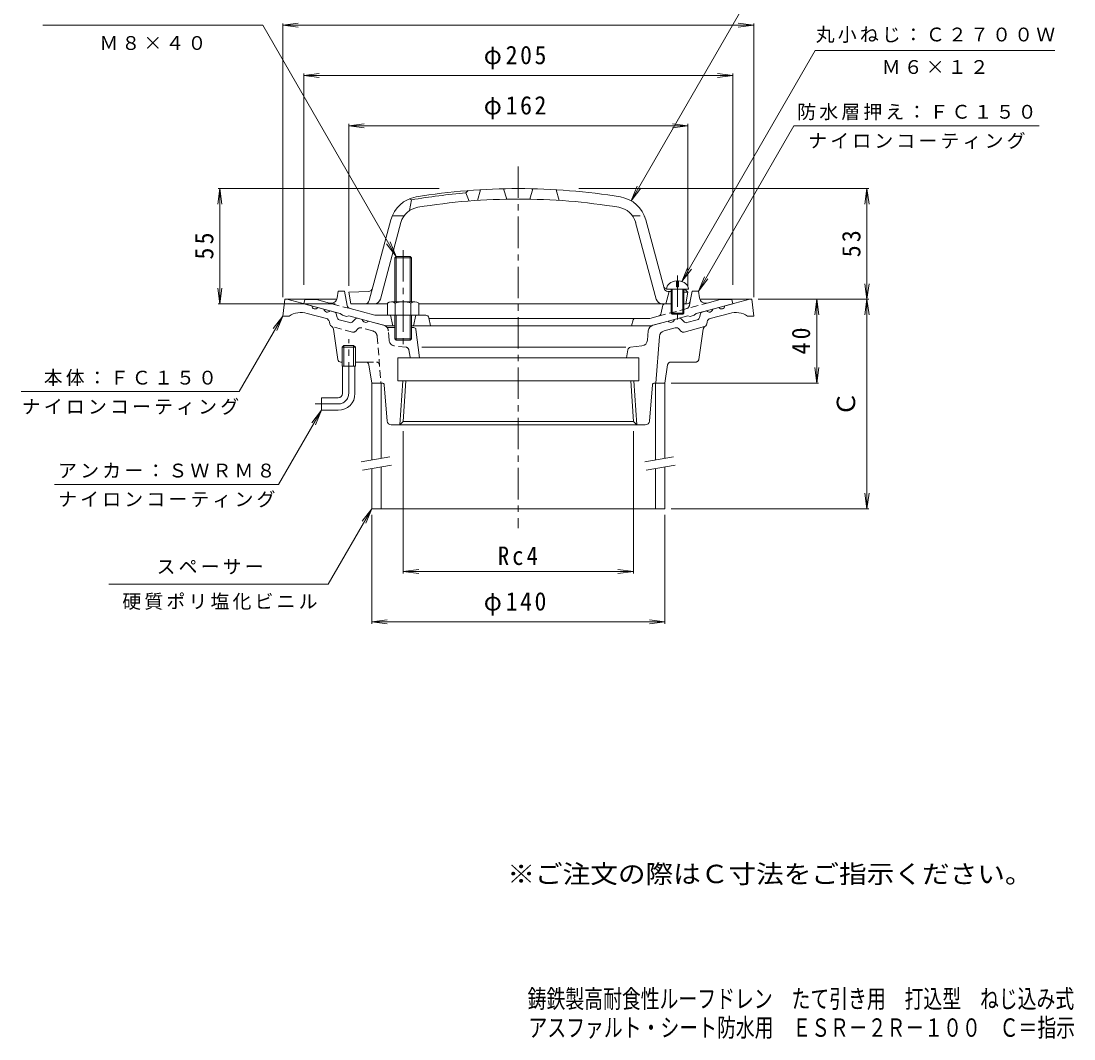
# Model space of a CAD drawing. Units: millimetres, scale not verified. Extents: x -280 to 222, y -346 to 388.
# Drawn here: x -280 to 222, y -346 to 140 of the extents above; entities that cross this region are included whole.
import ezdxf
from ezdxf.enums import TextEntityAlignment as Align

# ---------------------------------------------------------------- set-up
doc = ezdxf.new("R2010")
doc.units = ezdxf.units.MM
doc.header["$LTSCALE"] = 3
for name, pattern in [('CHAIN1', [8, 5, -1, 1, -1]), ('DASHED1', [1.8, 1.2, -0.6]), ('DOUBLE_CHAIN1', [8.8, 5, -1, 0.6, -0.6, 0.6, -1])]:
    doc.linetypes.add(name, pattern=pattern)
for name, color, linetype, lineweight in [('0-0', 3, 'Continuous', 9), ('0-1', 2, 'Continuous', 9), ('0-2', 6, 'Continuous', 5), ('0-3', 4, 'Continuous', 9), ('0-4', 7, 'Continuous', 9), ('0-5', 7, 'Continuous', 9)]:
    doc.layers.add(name, color=color, linetype=linetype, lineweight=lineweight)
doc.layers.add('F-4', color=2, linetype='Continuous')
doc.layers.add('F-5', color=2, linetype='Continuous')
doc.styles.add('ＭＳ ゴシック', font='')
doc.styles.get('ＭＳ ゴシック').set_extended_font_data('MS Gothic')

msp = doc.modelspace()

# ---------------------------------------------------------------- linework, layer by layer
at = {"layer": '0-0', "linetype": 'CHAIN1'}
for p, q in [((-42.861, 70.823), (-42.861, -101.895)), ((-123.861, -37.636), (-123.861, -11.636)), ((-128.861, -42.636), (-139.861, -42.636))]:
    msp.add_line(p, q, dxfattribs=at)
at = {"layer": '0-0'}
for p, q in [((-155.361, -0.636), (-154.361, 7.364)), ((-154.361, 7.364), (-129.525, 7.364)), ((-153.361, 7.364), (-141.506, 4.187)), ((43.803, 7.364), (68.639, 7.364)), ((67.639, 7.364), (55.783, 4.187)), ((69.639, -0.636), (68.639, 7.364)), ((-134.532, -1.823), (-143.719, 0.639)), ((-138.608, 3.411), (-135.71, 2.634)), ((-130.511, 1.241), (-132.812, 1.858)), ((-129.791, 0.476), (-129.428, -1.297)), ((44.068, 0.476), (43.705, -1.297)), ((44.789, 1.241), (47.09, 1.858)), ((48.809, -1.823), (57.997, 0.639)), ((52.885, 3.411), (49.987, 2.634)), ((-155.361, -0.636), (-152.361, -0.636)), ((-132.851, -4.52), (-133.09, -3.354)), ((-128.347, -2.445), (-123.376, -3.777)), ((-120.665, -1.969), (-121.866, -3.323)), ((-117.357, -2.283), (-119.658, -1.667)), ((-107.144, -5.02), (-114.46, -3.06)), ((21.421, -5.02), (28.737, -3.06)), ((31.635, -2.283), (33.936, -1.667)), ((34.943, -1.969), (36.143, -3.323)), ((42.624, -2.445), (37.653, -3.777)), ((47.128, -4.52), (47.367, -3.354)), ((69.639, -0.636), (66.639, -0.636)), ((-129.051, -21.356), (-131.19, -6.936)), ((-101.861, -6.136), (-105.507, -6.136)), ((-92.741, -6.136), (-93.861, -6.136)), ((-91.749, -7.008), (-89.99, -20.636)), ((18.85, -12.166), (19.207, -7.68)), ((26.722, -7.741), (31.986, -6.33)), ((34.79, -7.826), (34, -6.935)), ((36.301, -8.28), (46.047, -5.669)), ((-126.221, -14.636), (-127.036, -15.436)), ((-121.501, -14.636), (-126.221, -14.636)), ((-126.221, -24.636), (-126.221, -14.636)), ((-120.686, -15.436), (-121.501, -14.636)), ((-121.501, -24.636), (-121.501, -14.636)), ((10.766, -15.511), (16.19, -14.909)), ((24.508, -10.4), (22.737, -32.636)), ((-120.686, -15.436), (-127.036, -15.436)), ((-127.036, -24.636), (-127.036, -15.436)), ((-120.686, -24.636), (-120.686, -15.436)), ((8.527, -15.511), (-88.988, -15.511)), ((9.452, -16.755), (8.805, -20.636)), ((-127.567, -22.636), (-127.036, -22.636)), ((-120.686, -24.636), (-127.036, -24.636)), ((-126.861, -37.636), (-126.861, -24.636)), ((-120.861, -37.636), (-120.861, -24.636)), ((-120.686, -22.636), (-115.653, -22.636)), ((-114.17, -23.914), (-112.861, -32.636)), ((-100.361, -20.636), (-100.361, -31.636)), ((-100.361, -20.636), (14.639, -20.636)), ((14.639, -20.636), (14.639, -31.636)), ((-107.878, -32.636), (-112.861, -32.636)), ((-105.508, -50.795), (-106.881, -33.557)), ((14.639, -31.636), (-100.361, -31.636)), ((-99.376, -52.636), (-98.064, -31.636)), ((-97.799, -51.059), (-96.585, -31.636)), ((13.654, -52.636), (12.341, -31.636)), ((19.785, -50.795), (21.158, -33.557)), ((22.155, -32.636), (22.737, -32.636)), ((-136.861, -39.636), (-136.861, -45.636)), ((-128.861, -39.636), (-136.861, -39.636)), ((-128.861, -45.636), (-136.861, -45.636)), ((-103.514, -52.636), (17.792, -52.636)), ((-99.376, -52.636), (-97.799, -51.059)), ((13.654, -52.636), (12.076, -51.059))]:
    msp.add_line(p, q, dxfattribs=at)
at = {"layer": '0-0', "linetype": 'DASHED1'}
for p, q in [((-122.023, -8.28), (-131.77, -5.669)), ((-120.513, -7.826), (-119.723, -6.935)), ((-112.445, -7.741), (-117.709, -6.33)), ((-104.573, -12.166), (-104.93, -7.68)), ((-110.231, -10.4), (-108.459, -32.636)), ((-96.489, -15.511), (-101.913, -14.909)), ((-95.175, -16.755), (-94.528, -20.636)), ((-115.653, -22.636), (-110.641, -22.636))]:
    msp.add_line(p, q, dxfattribs=at)
at = {"layer": '0-0', "linetype": 'DOUBLE_CHAIN1'}
for p, q in [((43.328, -21.356), (45.467, -6.936)), ((28.447, -23.914), (27.139, -32.636)), ((41.845, -22.636), (29.93, -22.636)), ((22.737, -32.636), (27.139, -32.636))]:
    msp.add_line(p, q, dxfattribs=at)
at = {"layer": '0-0'}
msp.add_lwpolyline([(-97.799, -51.059), (12.076, -51.059), (10.862, -31.636)], dxfattribs=at)
for centre, radius, start, end in [((-146.566, -9.986), 11, 74.99997, 121.79021), ((-139.895, 4.403), 1.625, 187.61929, 322.3797), ((-134.099, 2.85), 1.625, 187.62059, 322.37891), ((-130.77, 0.275), 1, 11.56642, 75.00078), ((45.048, 0.275), 1, 104.99922, 168.43358), ((48.377, 2.85), 1.625, 217.62109, 352.37941), ((54.172, 4.403), 1.625, 217.6203, 352.38071), ((60.844, -9.986), 11, 58.20979, 105.00003), ((-135.049, -3.755), 2, 11.56621, 75.0005), ((-131.382, -4.22), 1.5, 191.56628, 239.30832), ((-127.958, -0.996), 1.5, 191.5649, 254.99991), ((-122.988, -2.328), 1.5, 254.99991, 318.43558), ((-119.917, -2.633), 1, 75.00023, 138.43498), ((-115.747, -2.068), 1.625, 187.62059, 322.38074), ((-107.921, -7.918), 3, 36.43097, 74.99991), ((22.198, -7.918), 3, 105.00009, 175.44576), ((30.024, -2.068), 1.625, 217.61926, 352.37941), ((34.194, -2.633), 1, 41.56502, 104.99977), ((37.265, -2.328), 1.5, 221.56442, 285.00009), ((42.236, -0.996), 1.5, 285.00009, 348.4351), ((45.659, -4.22), 1.5, 284.99872, 348.43372), ((49.327, -3.755), 2, 104.9995, 168.43379), ((-133.168, -7.229), 2, 8.43475, 59.30959), ((-92.741, -7.136), 1, 7.35265, 90), ((27.498, -10.639), 3, 105.00009, 175.4454), ((32.504, -8.262), 2, 41.56493, 105.00024), ((35.912, -6.831), 1.5, 221.56349, 284.99872), ((15.859, -11.928), 3, 276.33025, 355.4454), ((10.932, -17.002), 1.5, 96.32884, 170.53767), ((-127.567, -21.136), 1.5, 188.43515, 270), ((-115.653, -24.136), 1.5, 8.5307, 90), ((-107.878, -33.636), 1, 4.55455, 90), ((22.155, -33.636), 1, 90, 175.44545), ((-128.861, -37.636), 2, 270, 0), ((-128.861, -37.636), 8, 270, 0), ((-103.514, -50.636), 2, 184.55463, 270), ((17.792, -50.636), 2, 270, 355.44537)]:
    msp.add_arc(centre, radius, start, end, dxfattribs=at)
at = {"layer": '0-0', "linetype": 'DASHED1'}
for centre, radius, start, end in [((-131.382, -4.22), 1.5, 239.30832, 255.00128), ((-121.635, -6.831), 1.5, 255.00128, 318.43651), ((-118.226, -8.262), 2, 74.99976, 138.43507), ((-113.221, -10.639), 3, 4.5546, 74.99991), ((-107.921, -7.918), 3, 4.55424, 36.43097), ((-101.582, -11.928), 3, 184.5546, 263.66975), ((-96.654, -17.002), 1.5, 9.46233, 83.67116), ((-110.641, -24.136), 1.5, 4.55501, 90)]:
    msp.add_arc(centre, radius, start, end, dxfattribs=at)
at = {"layer": '0-0', "linetype": 'DOUBLE_CHAIN1'}
for centre, radius, start, end in [((47.445, -7.229), 2, 120.69041, 171.56525), ((29.93, -24.136), 1.5, 90, 171.4693), ((41.845, -21.136), 1.5, 270, 351.56464)]:
    msp.add_arc(centre, radius, start, end, dxfattribs=at)
at = {"layer": '0-0', "linetype": 'CHAIN1'}
msp.add_arc((-128.861, -37.636), 5, 270, 0, dxfattribs=at)
at = {"layer": '0-1', "color": 4, "linetype": 'CHAIN1'}
msp.add_line((-97.861, 30.864), (-97.861, -15.136), dxfattribs=at)
at = {"layer": '0-1', "color": 4}
for p, q in [((-101.861, 6.22), (-101.861, 27.187)), ((-101.185, 6.22), (-101.185, 27.864)), ((-94.538, 6.22), (-94.538, 27.864)), ((-93.861, 6.22), (-93.861, 27.187)), ((-105.361, 5.498), (-105.361, -0.28)), ((-103.485, 6.22), (-92.238, 6.22)), ((-101.609, 5.498), (-101.609, -0.28)), ((-94.114, 5.498), (-94.114, -0.28)), ((-90.361, 5.498), (-90.361, -0.28)), ((-105.361, -0.28), (-90.361, -0.28)), ((-101.861, -0.28), (-101.861, -11.46)), ((-101.185, -0.28), (-101.185, -12.136)), ((-94.538, -0.28), (-94.538, -12.136)), ((-93.861, -0.28), (-93.861, -11.46))]:
    msp.add_line(p, q, dxfattribs=at)
at = {"layer": '0-1', "linetype": 'CHAIN1'}
msp.add_line((33.139, 18.736), (33.139, -3.688), dxfattribs=at)
at = {"layer": '0-1'}
for p, q in [((-129.354, 8.001), (-128.861, 11.22)), ((-125.861, 11.22), (-128.861, 11.22)), ((-125.861, 11.22), (-124.593, 4.454)), ((39.243, 6.444), (40.139, 11.22)), ((40.139, 11.22), (43.139, 11.22)), ((43.632, 8.001), (43.139, 11.22)), ((-145.361, 5.22), (-144.861, 7.22)), ((-139.302, 7.22), (-144.861, 7.22)), ((-133.096, 5.557), (-139.302, 7.22)), ((37.769, 5.22), (36.139, 5.22)), ((47.374, 5.557), (53.58, 7.22)), ((53.58, 7.22), (59.139, 7.22)), ((59.639, 5.22), (59.139, 7.22)), ((-111.312, -0.28), (-123.145, 2.891)), ((25.361, 0.852), (25.919, 3.983)), ((-124.861, -0.79), (-123.861, -0.541)), ((-106.174, -5.28), (-123.861, -0.541)), ((-87.091, -0.28), (-111.312, -0.28)), ((-103.861, -0.28), (-102.861, -5.28)), ((-91.861, -0.28), (-92.861, -5.28)), ((-85.62, -1.486), (-84.861, -5.28)), ((-85.561, -1.78), (19.991, -1.78)), ((11.931, -2.505), (11.139, -5.28)), ((23.91, -0.73), (19.991, -1.78)), ((20.452, -5.28), (38.139, -0.541)), ((39.139, -0.79), (38.139, -0.541)), ((39.139, -0.79), (41.139, -0.254)), ((-101.861, -5.28), (-106.174, -5.28)), ((-93.861, -5.28), (20.452, -5.28))]:
    msp.add_line(p, q, dxfattribs=at)
at = {"layer": '0-1', "linetype": 'DASHED1'}
for p, q in [((-123.145, 2.891), (-133.096, 5.557)), ((23.91, -0.73), (47.374, 5.557)), ((39.243, 6.444), (38.871, 4.454))]:
    msp.add_line(p, q, dxfattribs=at)
at = {"layer": '0-1', "color": 4}
for points in [[(-93.861, 27.187), (-101.861, 27.187), (-101.185, 27.864), (-94.538, 27.864)], [(-93.861, -11.46), (-101.861, -11.46), (-101.185, -12.136), (-94.538, -12.136)]]:
    msp.add_lwpolyline(points, close=True, dxfattribs=at)
at = {"layer": '0-1'}
for points in [[(-124.861, -0.79), (-126.861, -0.254), (-127.861, 0.531), (-145.361, 5.22)], [(41.139, -0.254), (42.139, 0.531), (59.639, 5.22)]]:
    msp.add_lwpolyline(points, dxfattribs=at)
for centre, radius, start, end in [((-132.32, 8.455), 3, 254.99973, 351.29286), ((27.395, 3.72), 1.5, 90, 169.91187), ((37.769, 6.72), 1.5, 270, 349.38435), ((46.597, 8.455), 3, 188.70714, 285.00027), ((-122.627, 4.823), 2, 190.61488, 255.0005), ((23.392, 1.202), 2, 284.9995, 349.91257), ((-87.091, -1.78), 1.5, 11.31021, 90), ((12.893, -2.78), 1, 90, 164.05402)]:
    msp.add_arc(centre, radius, start, end, dxfattribs=at)
at = {"layer": '0-1', "color": 4}
for centre, radius, start, end in [((-103.485, 3.42), 2.8, 47.92557, 132.07463), ((-97.861, -3.869), 10.089, 68.19786, 111.80214), ((-92.238, 3.42), 2.8, 47.92572, 132.07428)]:
    msp.add_arc(centre, radius, start, end, dxfattribs=at)
at = {"layer": '0-1', "linetype": 'DASHED1'}
msp.add_arc((36.905, 4.823), 2, 284.9995, 349.38512, dxfattribs=at)
at = {"layer": '0-2'}
for p, q in [((-93.861, 54.839), (-94.861, 55.328)), ((-67.861, 58.173), (-66.861, 59.259)), ((-67.861, 58.173), (-66.361, 54.283)), ((-60.861, 59.68), (-62.361, 54.575)), ((-48.361, 55.169), (-49.861, 60.139)), ((-37.361, 55.169), (-35.861, 60.139)), ((-24.861, 59.68), (-23.361, 54.575)), ((-93.861, 54.839), (-94.861, 49.692)), ((-114.072, 6.703), (-103.729, 45.304)), ((-97.387, 47.22), (-103.074, 47.22)), ((26.76, 12.634), (18.006, 45.304)), ((-108.697, 7.444), (-98.899, 44.009)), ((22.974, 7.444), (13.176, 44.009)), ((32.639, 16.119), (32.639, 13.237)), ((33.639, 16.119), (33.639, 13.237)), ((-114.324, 11.154), (-123.861, 10.72)), ((-123.861, 10.72), (-122.861, 5.22)), ((27.639, 5.22), (29.139, 11.129)), ((27.889, 12.237), (38.389, 12.237)), ((28.329, 12.167), (30.139, 12.085)), ((28.601, 11.154), (30.139, 11.084)), ((30.139, 12.237), (30.139, 0.737)), ((30.639, 12.237), (30.639, 0.237)), ((32.639, 13.237), (33.639, 13.237)), ((35.639, 12.237), (35.639, 0.237)), ((36.139, 12.237), (36.139, 0.737)), ((36.139, 11.812), (37.139, 11.767)), ((36.139, 10.811), (38.139, 10.72)), ((37.139, 11.767), (38.139, 10.72)), ((38.139, 10.72), (37.139, 5.22)), ((-105.361, 5.22), (-122.861, 5.22)), ((30.139, 5.22), (-90.361, 5.22)), ((36.139, 5.22), (37.139, 5.22)), ((30.139, 0.737), (36.139, 0.737)), ((30.139, 0.737), (30.639, 0.237)), ((30.639, 0.237), (35.639, 0.237)), ((36.139, 0.737), (35.639, 0.237))]:
    msp.add_line(p, q, dxfattribs=at)
at = {"layer": '0-2', "linetype": 'DASHED1'}
msp.add_line((11.664, 47.22), (17.351, 47.22), dxfattribs=at)
at = {"layer": '0-2'}
for centre, radius, start, end in [((-89.24, 41.421), 15, 99.36546, 164.99997), ((-42.861, -239.78), 299, 94.79622, 99.82088), ((-42.861, -239.78), 300, 90, 99.36548), ((-42.861, -239.78), 300, 80.63452, 90), ((3.517, 41.421), 15, 15.00003, 80.63454), ((-89.24, 41.421), 10, 99.36548, 165.00003), ((-42.861, -239.78), 295, 90, 99.36549), ((-42.861, -239.78), 295, 80.63451, 90), ((3.517, 41.421), 10, 14.99997, 80.63452), ((-114.414, 13.152), 2, 272.6017, 345.00023), ((28.42, 14.165), 2, 195.00081, 267.3983), ((28.692, 13.152), 2, 194.99977, 267.3983), ((-116.004, 7.22), 2, 270, 344.99998), ((-111.595, 8.22), 3, 270, 345.00027), ((25.872, 8.22), 3, 194.99973, 270)]:
    msp.add_arc(centre, radius, start, end, dxfattribs=at)
for start_param, end_param in [(1.6661844, 3.1415927), (6.2831853, 7.7585936)]:
    msp.add_ellipse((33.139, 12.237), major_axis=(5.25, 0), ratio=0.7428, start_param=start_param, end_param=end_param, dxfattribs=at)
at = {"layer": '0-3'}
for p, q in [((-112.861, -32.636), (-112.861, -69.389)), ((-108.361, -32.636), (-112.861, -32.636)), ((-108.361, -32.636), (-108.361, -68.596)), ((22.639, -32.636), (22.639, -69.389)), ((22.639, -32.636), (27.139, -32.636)), ((27.139, -32.636), (27.139, -68.596)), ((-112.861, -73.451), (-112.861, -92.636)), ((-108.361, -72.658), (-108.361, -92.636)), ((22.639, -73.451), (22.639, -92.636)), ((27.139, -72.658), (27.139, -92.636)), ((27.139, -92.636), (-112.861, -92.636))]:
    msp.add_line(p, q, dxfattribs=at)
at = {"layer": '0-3', "color": 7}
for p, q in [((-117.975, -70.291), (-104.188, -67.86)), ((17.525, -70.291), (31.312, -67.86)), ((-117.28, -74.23), (-103.493, -71.799)), ((18.22, -74.23), (32.007, -71.799))]:
    msp.add_line(p, q, dxfattribs=at)
at = {"layer": '0-4'}
for p, q in [((-155.361, 138.22), (-147.926, 139.199)), ((-155.361, 8.364), (-155.361, 139.12)), ((-155.361, 138.22), (69.639, 138.22)), ((-155.361, 138.22), (-147.926, 137.241)), ((69.639, 138.22), (62.203, 139.199)), ((69.639, 138.22), (62.203, 137.241)), ((69.639, 8.364), (69.639, 139.12)), ((-145.361, 114.22), (-137.926, 115.199)), ((-145.361, 14.22), (-145.361, 115.12)), ((-145.361, 114.22), (59.639, 114.22)), ((-145.361, 114.22), (-137.926, 113.241)), ((59.639, 114.22), (52.203, 115.199)), ((59.639, 114.22), (52.203, 113.241)), ((59.639, 14.22), (59.639, 115.12)), ((-123.861, 90.22), (-116.426, 91.199)), ((-123.861, 13.72), (-123.861, 91.12)), ((38.139, 90.22), (30.703, 91.199)), ((38.139, 13.72), (38.139, 91.12)), ((-123.861, 90.22), (38.139, 90.22)), ((-123.861, 90.22), (-116.426, 89.241)), ((38.139, 90.22), (30.703, 89.241)), ((-185.361, 60.22), (-186.34, 52.784)), ((-80.734, 60.22), (-186.261, 60.22)), ((-185.361, 5.22), (-185.361, 60.22)), ((-185.361, 60.22), (-184.382, 52.784)), ((-14.012, 60.22), (124.539, 60.22)), ((123.639, 60.22), (122.66, 52.784)), ((123.639, 7.364), (123.639, 60.22)), ((123.639, 60.22), (124.618, 52.784)), ((-185.361, 5.22), (-186.34, 12.656)), ((-185.361, 5.22), (-184.382, 12.656)), ((123.639, 7.364), (122.66, 14.8)), ((123.639, 7.364), (124.618, 14.8)), ((-130.361, 5.22), (-186.261, 5.22)), ((71.639, 7.364), (124.539, 7.364)), ((99.639, 7.364), (98.66, -0.072)), ((99.639, -32.636), (99.639, 7.364)), ((99.639, 7.364), (100.618, -0.072)), ((123.639, 7.364), (122.66, -0.072)), ((123.639, -92.636), (123.639, 7.364)), ((123.639, 7.364), (124.618, -0.072)), ((99.639, -32.636), (98.66, -25.2)), ((99.639, -32.636), (100.618, -25.2)), ((30.139, -32.636), (100.539, -32.636)), ((-97.85, -55.636), (-97.85, -123.536)), ((12.128, -55.636), (12.128, -123.536)), ((123.639, -92.636), (122.66, -85.2)), ((123.639, -92.636), (124.618, -85.2)), ((30.139, -92.636), (124.539, -92.636)), ((-112.861, -95.636), (-112.861, -147.536)), ((27.139, -95.636), (27.139, -147.536)), ((-97.85, -122.636), (-90.414, -121.657)), ((-97.85, -122.636), (12.128, -122.636)), ((-97.85, -122.636), (-90.414, -123.615)), ((12.128, -122.636), (4.692, -121.657)), ((12.128, -122.636), (4.692, -123.615)), ((-112.861, -146.636), (-105.425, -145.657)), ((27.139, -146.636), (19.703, -145.657)), ((-112.861, -146.636), (27.139, -146.636)), ((-112.861, -146.636), (-105.425, -147.615)), ((27.139, -146.636), (19.703, -147.615))]:
    msp.add_line(p, q, dxfattribs=at)
at = {"layer": '0-5'}
for p, q in [((11.017, 54.412), (73.26, 162.22)), ((-164.899, 138.22), (-269.941, 138.22)), ((-101.185, 27.864), (-164.899, 138.22)), ((35.208, 15.821), (98.947, 126.22)), ((98.947, 126.22), (213.395, 126.22)), ((11.017, 54.412), (13.887, 61.341)), ((11.017, 54.412), (15.583, 60.362)), ((-101.185, 27.864), (-105.751, 33.814)), ((-101.185, 27.864), (-104.055, 34.793)), ((35.208, 15.821), (38.078, 22.75)), ((35.208, 15.821), (39.774, 21.771)), ((43.139, 11.22), (46.009, 18.149)), ((43.139, 11.22), (47.704, 17.17)), ((-155.361, -0.636), (-176.146, -36.636)), ((-155.361, -0.636), (-159.927, -6.586)), ((-155.361, -0.636), (-158.232, -7.565)), ((-280.324, -36.636), (-176.146, -36.636)), ((-136.861, -45.636), (-157.327, -81.083)), ((-136.861, -45.636), (-141.427, -51.586)), ((-136.861, -45.636), (-139.731, -52.565)), ((-157.327, -81.083), (-264.395, -81.083)), ((-112.861, -92.636), (-133.646, -128.636)), ((-112.861, -92.636), (-117.427, -98.586)), ((-112.861, -92.636), (-115.731, -99.565)), ((-133.646, -128.636), (-238.444, -128.636))]:
    msp.add_line(p, q, dxfattribs=at)
msp.add_lwpolyline([(43.139, 11.22), (88.749, 90.22), (205.915, 90.22)], dxfattribs=at)

# ---------------------------------------------------------------- texts
at = {"layer": '0-4', "color": 2, "style": 'ＭＳ ゴシック'}
msp.add_text('Ｃ', height=8.798, rotation=90, dxfattribs=at).set_placement((120.639, -48.636), align=Align.BOTTOM_LEFT)
at = {"layer": '0-4', "color": 2, "char_height": 8.798, "attachment_point": 7, "style": 'ＭＳ ゴシック'}
for s, insert in [('\\T1.21;\\W0.95;φ205', (-59.361, 117.22)), ('\\T1.21;\\W0.95;φ162', (-59.361, 93.22)), ('\\T1.27;\\W0.9;Rc4', (-52.611, -119.636)), ('\\T1.21;\\W0.95;φ140', (-59.361, -143.636))]:
    msp.add_mtext(s, dxfattribs=dict(at, insert=insert))
at = {"layer": '0-4', "color": 2, "char_height": 8.798, "attachment_point": 7, "rotation": 90, "style": 'ＭＳ ゴシック'}
for s, insert in [('\\T1.27;\\W0.95;55', (-188.361, 26.345)), ('\\T1.27;\\W0.95;53', (120.639, 27.417)), ('\\T1.27;\\W0.95;40', (96.639, -19.011))]:
    msp.add_mtext(s, dxfattribs=dict(at, insert=insert))
at = {"layer": '0-5', "char_height": 6.598, "attachment_point": 7, "style": 'ＭＳ ゴシック'}
for s, insert in [('\\T1.17;丸小ねじ：Ｃ２７００Ｗ', (99.171, 129.756)), ('\\T1.17;Ｍ８×４０', (-242.92, 126.321)), ('\\T1.17;Ｍ６×１２', (130.671, 114.869)), ('\\T1.17;防水層押え：ＦＣ１５０', (90.332, 92.862)), ('\\T1.17;ナイロンコーティング', (95.582, 79.05)), ('\\T1.17;本体：ＦＣ１５０', (-269.485, -34.083)), ('\\T1.17;ナイロンコーティング', (-279.985, -47.907)), ('\\T1.17;アンカー：ＳＷＲＭ８', (-262.611, -78.055)), ('\\T1.17;ナイロンコーティング', (-262.611, -92.107)), ('\\T1.17;スペーサー', (-215.617, -124.013)), ('\\T1.17;硬質ポリ塩化ビニル', (-231.97, -140.95))]:
    msp.add_mtext(s, dxfattribs=dict(at, insert=insert))
at = {"layer": 'F-4', "style": 'ＭＳ ゴシック', "width": 0.75}
for s, p in [('鋳鉄製高耐食性ルーフドレン\u3000たて引き用\u3000打込型\u3000ねじ込み式', (-38.405, -333.666)), ('アスファルト・シート防水用\u3000ＥＳＲ－２Ｒ－１００\u3000Ｃ＝指示', (-38.009, -347.433))]:
    msp.add_text(s, height=8.798, dxfattribs=at).set_placement(p, align=Align.BOTTOM_LEFT)
at = {"layer": 'F-5', "style": 'ＭＳ ゴシック', "width": 1.1}
msp.add_text('※ご注文の際はＣ寸法をご指示ください。', height=8.798, dxfattribs=at).set_placement((-48.111, -274.08), align=Align.BOTTOM_LEFT)

doc.saveas('drawing.dxf')
